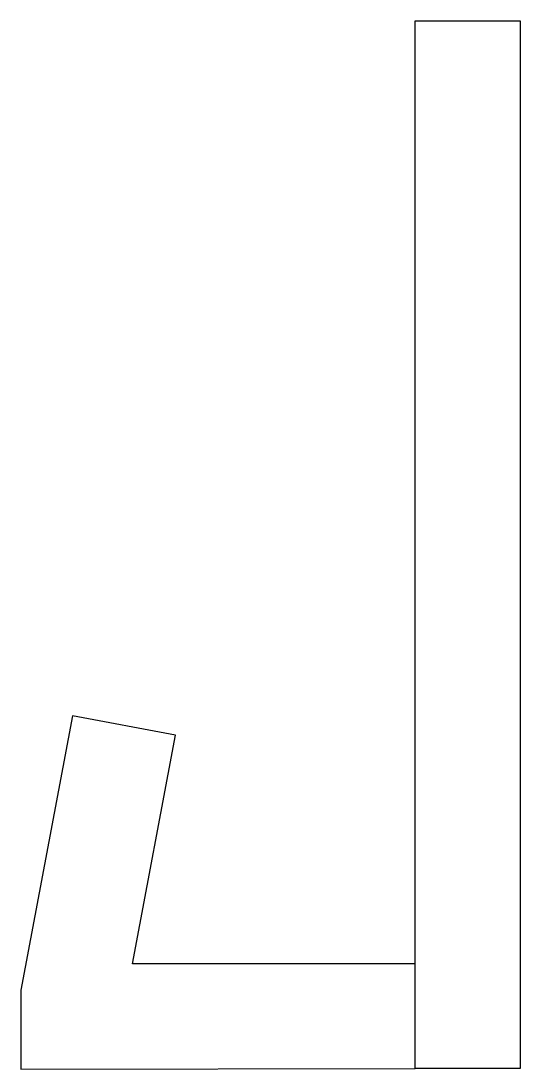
# Model space of a CAD drawing. Header units: inches. Extents: x 0.17 to 1.59, y 0.16 to 3.16.
import ezdxf

# ---------------------------------------------------------------- set-up
doc = ezdxf.new("R2010")
doc.units = ezdxf.units.IN
doc.header["$MEASUREMENT"] = 0

msp = doc.modelspace()

# ---------------------------------------------------------------- linework, layer by layer
at = {"color": 1}
msp.add_lwpolyline([(1.5936, 0.1601), (1.2936, 0.1601), (1.2936, 3.1601), (1.5936, 3.1601)], close=True, dxfattribs=at)
msp.add_lwpolyline([(0.3125, 1.1703), (0.1652, 0.384), (0.1652, 0.1585), (1.2936, 0.1601), (1.2936, 0.4601), (0.4846, 0.4601), (0.6074, 1.1151), (0.3125, 1.1703)], dxfattribs=at)

doc.saveas('drawing.dxf')
